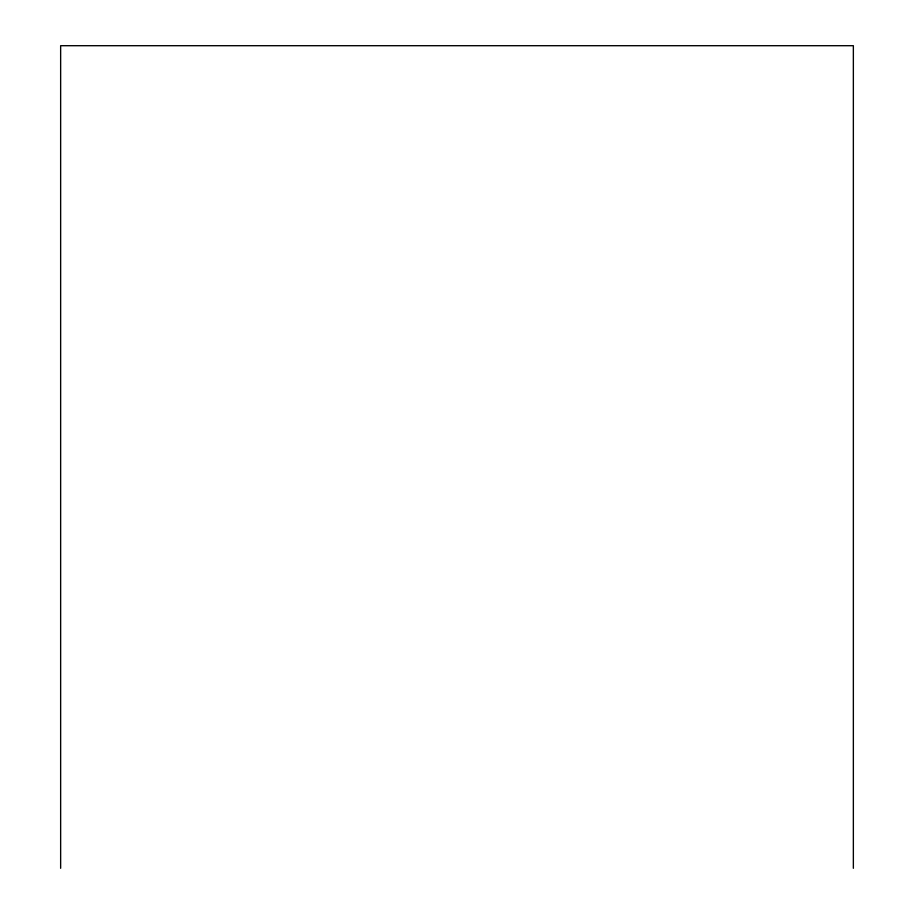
<?xml version="1.0" encoding="UTF-8"?>
<svg xmlns="http://www.w3.org/2000/svg" width="914" height="914" viewBox="0 0 914 914"><rect width="100%" height="100%" fill="white"/><g stroke="black" fill="none" stroke-linecap="round" stroke-linejoin="round"><path stroke-width="1.37" d="M853.356 868.3L853.356 45.7L60.644 45.7L60.644 868.3"/></g></svg>
